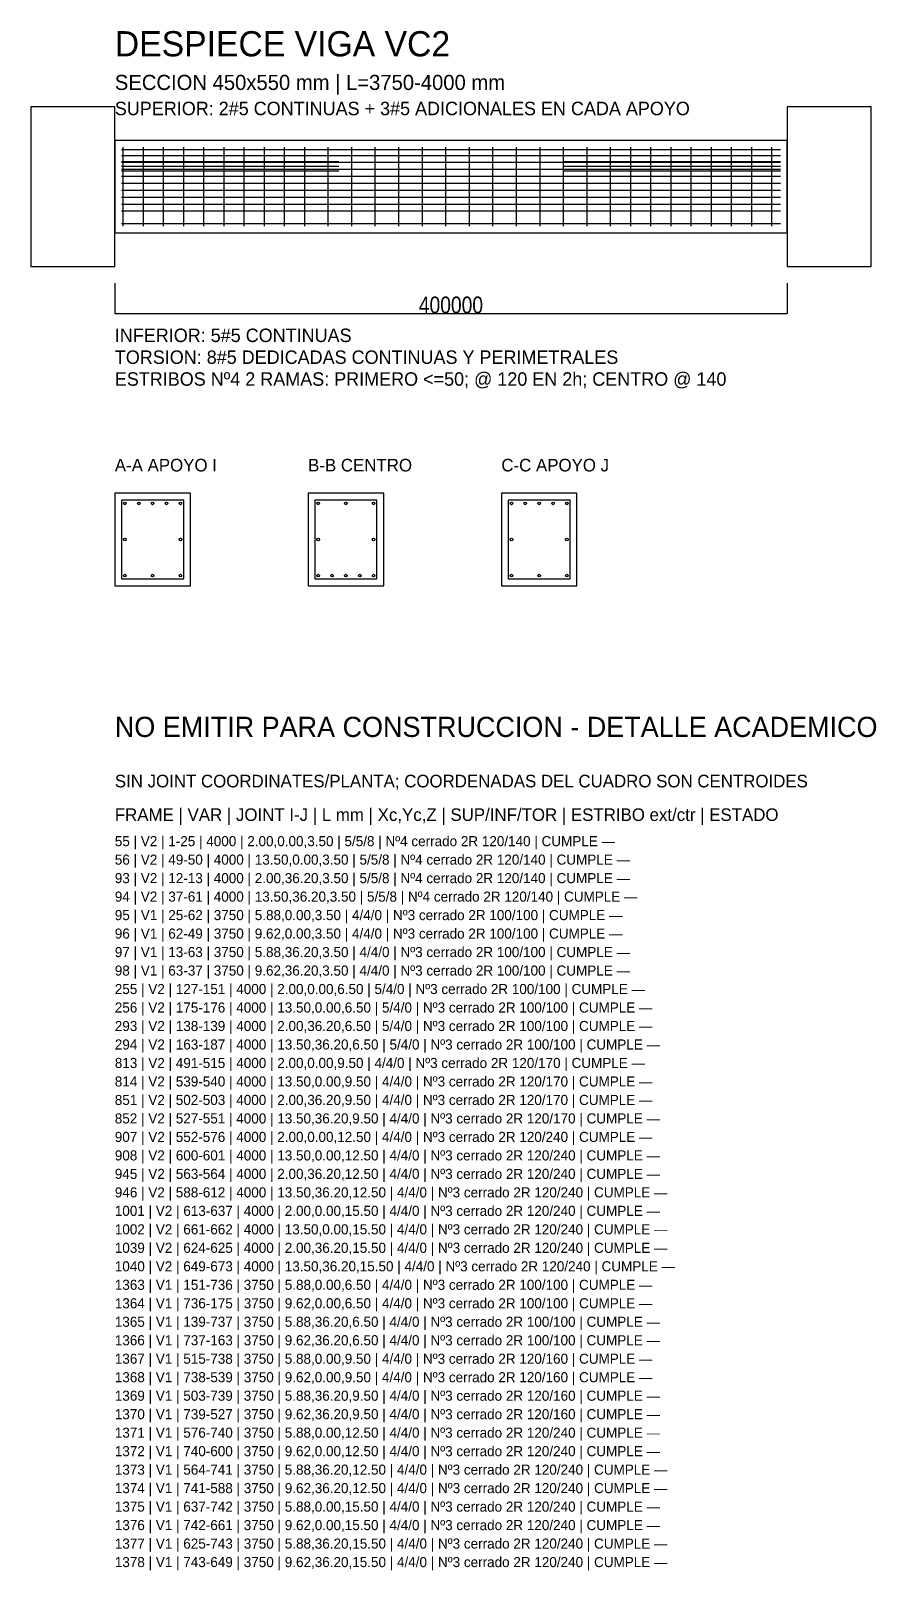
# Model space of a CAD drawing. Header units: metres. Extents: x -500 to 4530, y -7958 to 1202.
import ezdxf

# ---------------------------------------------------------------- set-up
doc = ezdxf.new("R2010")
doc.units = ezdxf.units.M
for name, color, linetype in [('ACERO_INF', 1, 'Continuous'), ('ACERO_SUP', 5, 'Continuous'), ('ACERO_TOR', 30, 'Continuous'), ('ALERTA', 1, 'Continuous'), ('CONTORNO', 7, 'Continuous'), ('COTAS', 3, 'Continuous'), ('ESTRIBOS', 8, 'Continuous'), ('TEXTO', 7, 'Continuous')]:
    doc.layers.add(name, color=color, linetype=linetype)
doc.styles.add('OpenSansCondensed-Light', font='OpenSansCondensed-Light.ttf')
doc.dimstyles.new('EZDXF', dxfattribs={"dimtxt": 0.25, "dimasz": 0.175, "dimexe": 0.375, "dimexo": 0.125, "dimgap": 0.1, "dimtad": 1, "dimlfac": 100, "dimzin": 12, "dimdsep": 46, "dimtxsty": 'OpenSansCondensed-Light', "dimblk": 'ARCHTICK', "dimcen": 2.5, "dimazin": 3, "dimtfac": 0.5, "dimtmove": 2, "dimatfit": 3})

# ---------------------------------------------------------------- blocks, each defined once
blk = doc.blocks.new('_ARCHTICK')
at = {"color": 0, "linetype": 'BYBLOCK', "const_width": 0.15}
blk.add_lwpolyline([(-0.5, -0.5), (0.5, 0.5)], dxfattribs=at)

msp = doc.modelspace()

# ---------------------------------------------------------------- linework, layer by layer
at = {"layer": 'ACERO_INF'}
msp.add_line((40, 55), (3960, 55), dxfattribs=at)
msp.add_line((40, 55), (3960, 55), dxfattribs=at)
msp.add_line((40, 55), (3960, 55), dxfattribs=at)
msp.add_line((40, 55), (3960, 55), dxfattribs=at)
msp.add_line((40, 55), (3960, 55), dxfattribs=at)
for centre in [(60, -2040), (390, -2040), (1210, -2040), (1292.5, -2040), (1375, -2040), (1457.5, -2040), (1540, -2040), (2360, -2040), (2690, -2040)]:
    msp.add_circle(centre, 7.95, dxfattribs=at)
at = {"layer": 'ACERO_SUP'}
for p, q in [((40, 495), (3960, 495)), ((40, 460), (3960, 460)), ((40, 425), (1333.33333, 425)), ((40, 397), (1333.33333, 397)), ((40, 369), (1333.33333, 369)), ((2666.66667, 425), (3960, 425)), ((2666.66667, 397), (3960, 397)), ((2666.66667, 369), (3960, 369))]:
    msp.add_line(p, q, dxfattribs=at)
for centre in [(60, -1610), (142.5, -1610), (225, -1610), (307.5, -1610), (390, -1610), (1210, -1610), (1540, -1610), (2360, -1610), (2442.5, -1610), (2525, -1610), (2607.5, -1610), (2690, -1610)]:
    msp.add_circle(centre, 7.95, dxfattribs=at)
at = {"layer": 'ACERO_TOR'}
for p, q in [((40, 420), (3960, 420)), ((40, 378.57143), (3960, 378.57143)), ((40, 337.14286), (3960, 337.14286)), ((40, 295.71429), (3960, 295.71429)), ((40, 254.28571), (3960, 254.28571)), ((40, 212.85714), (3960, 212.85714)), ((40, 171.42857), (3960, 171.42857)), ((40, 130), (3960, 130))]:
    msp.add_line(p, q, dxfattribs=at)
for centre in [(60, -1610), (225, -1610), (390, -1610), (1210, -1610), (1375, -1610), (1540, -1610), (2360, -1610), (2525, -1610), (2690, -1610), (60, -1825), (390, -1825), (1210, -1825), (1540, -1825), (2360, -1825), (2690, -1825), (60, -2040), (225, -2040), (390, -2040), (1210, -2040), (1375, -2040), (1540, -2040), (2360, -2040), (2525, -2040), (2690, -2040)]:
    msp.add_circle(centre, 7.95, dxfattribs=at)
at = {"layer": 'CONTORNO'}
for points in [[(-500, -200), (0, -200), (0, 750), (-500, 750)], [(4000, -200), (4500, -200), (4500, 750), (4000, 750)], [(0, 0), (4000, 0), (4000, 550), (0, 550)], [(0, -2100), (450, -2100), (450, -1550), (0, -1550)], [(1150, -2100), (1600, -2100), (1600, -1550), (1150, -1550)], [(2300, -2100), (2750, -2100), (2750, -1550), (2300, -1550)]]:
    msp.add_lwpolyline(points, close=True, dxfattribs=at)
at = {"layer": 'ESTRIBOS'}
for p, q in [((50, 40), (50, 510)), ((170, 40), (170, 510)), ((290, 40), (290, 510)), ((410, 40), (410, 510)), ((530, 40), (530, 510)), ((650, 40), (650, 510)), ((770, 40), (770, 510)), ((890, 40), (890, 510)), ((1010, 40), (1010, 510)), ((1130, 40), (1130, 510)), ((1270, 40), (1270, 510)), ((1410, 40), (1410, 510)), ((1550, 40), (1550, 510)), ((1690, 40), (1690, 510)), ((1830, 40), (1830, 510)), ((1970, 40), (1970, 510)), ((2110, 40), (2110, 510)), ((2250, 40), (2250, 510)), ((2390, 40), (2390, 510)), ((2530, 40), (2530, 510)), ((2670, 40), (2670, 510)), ((2810, 40), (2810, 510)), ((2950, 40), (2950, 510)), ((3070, 40), (3070, 510)), ((3190, 40), (3190, 510)), ((3310, 40), (3310, 510)), ((3430, 40), (3430, 510)), ((3550, 40), (3550, 510)), ((3670, 40), (3670, 510)), ((3790, 40), (3790, 510)), ((3910, 40), (3910, 510))]:
    msp.add_line(p, q, dxfattribs=at)
for points in [[(40, -2060), (410, -2060), (410, -1590), (40, -1590)], [(1190, -2060), (1560, -2060), (1560, -1590), (1190, -1590)], [(2340, -2060), (2710, -2060), (2710, -1590), (2340, -1590)]]:
    msp.add_lwpolyline(points, close=True, dxfattribs=at)

# ---------------------------------------------------------------- texts
at = {"layer": 'ACERO_INF'}
msp.add_text('INFERIOR: 5#5 CONTINUAS', height=80, dxfattribs=at).set_placement((0, -650))
at = {"layer": 'ACERO_SUP'}
msp.add_text('SUPERIOR: 2#5 CONTINUAS + 3#5 ADICIONALES EN CADA APOYO', height=80, dxfattribs=at).set_placement((0, 700))
at = {"layer": 'ACERO_TOR'}
msp.add_text('TORSION: 8#5 DEDICADAS CONTINUAS Y PERIMETRALES', height=80, dxfattribs=at).set_placement((0, -780))
at = {"layer": 'ALERTA'}
for s, height, p in [('NO EMITIR PARA CONSTRUCCION - DETALLE ACADEMICO', 120, (0, -3000)), ('SIN JOINT COORDINATES/PLANTA; COORDENADAS DEL CUADRO SON CENTROIDES', 75, (0, -3300))]:
    msp.add_text(s, height=height, dxfattribs=at).set_placement(p)
at = {"layer": 'TEXTO'}
for s, height, p in [('DESPIECE VIGA VC2', 150, (0, 1050)), ('SECCION 450x550 mm | L=3750-4000 mm', 90, (0, 850)), ('ESTRIBOS Nº4 2 RAMAS: PRIMERO <=50; @ 120 EN 2h; CENTRO @ 140', 80, (0, -910)), ('A-A APOYO I', 75, (0, -1420)), ('B-B CENTRO', 75, (1150, -1420)), ('C-C APOYO J', 75, (2300, -1420)), ('FRAME | VAR | JOINT I-J | L mm | Xc,Yc,Z | SUP/INF/TOR | ESTRIBO ext/ctr | ESTADO', 75, (0, -3500)), ('55 | V2 | 1-25 | 4000 | 2.00,0.00,3.50 | 5/5/8 | Nº4 cerrado 2R 120/140 | CUMPLE —', 60, (0, -3650)), ('56 | V2 | 49-50 | 4000 | 13.50,0.00,3.50 | 5/5/8 | Nº4 cerrado 2R 120/140 | CUMPLE —', 60, (0, -3760)), ('93 | V2 | 12-13 | 4000 | 2.00,36.20,3.50 | 5/5/8 | Nº4 cerrado 2R 120/140 | CUMPLE —', 60, (0, -3870)), ('94 | V2 | 37-61 | 4000 | 13.50,36.20,3.50 | 5/5/8 | Nº4 cerrado 2R 120/140 | CUMPLE —', 60, (0, -3980)), ('95 | V1 | 25-62 | 3750 | 5.88,0.00,3.50 | 4/4/0 | Nº3 cerrado 2R 100/100 | CUMPLE —', 60, (0, -4090)), ('96 | V1 | 62-49 | 3750 | 9.62,0.00,3.50 | 4/4/0 | Nº3 cerrado 2R 100/100 | CUMPLE —', 60, (0, -4200)), ('97 | V1 | 13-63 | 3750 | 5.88,36.20,3.50 | 4/4/0 | Nº3 cerrado 2R 100/100 | CUMPLE —', 60, (0, -4310)), ('98 | V1 | 63-37 | 3750 | 9.62,36.20,3.50 | 4/4/0 | Nº3 cerrado 2R 100/100 | CUMPLE —', 60, (0, -4420)), ('255 | V2 | 127-151 | 4000 | 2.00,0.00,6.50 | 5/4/0 | Nº3 cerrado 2R 100/100 | CUMPLE —', 60, (0, -4530)), ('256 | V2 | 175-176 | 4000 | 13.50,0.00,6.50 | 5/4/0 | Nº3 cerrado 2R 100/100 | CUMPLE —', 60, (0, -4640)), ('293 | V2 | 138-139 | 4000 | 2.00,36.20,6.50 | 5/4/0 | Nº3 cerrado 2R 100/100 | CUMPLE —', 60, (0, -4750)), ('294 | V2 | 163-187 | 4000 | 13.50,36.20,6.50 | 5/4/0 | Nº3 cerrado 2R 100/100 | CUMPLE —', 60, (0, -4860)), ('813 | V2 | 491-515 | 4000 | 2.00,0.00,9.50 | 4/4/0 | Nº3 cerrado 2R 120/170 | CUMPLE —', 60, (0, -4970)), ('814 | V2 | 539-540 | 4000 | 13.50,0.00,9.50 | 4/4/0 | Nº3 cerrado 2R 120/170 | CUMPLE —', 60, (0, -5080)), ('851 | V2 | 502-503 | 4000 | 2.00,36.20,9.50 | 4/4/0 | Nº3 cerrado 2R 120/170 | CUMPLE —', 60, (0, -5190)), ('852 | V2 | 527-551 | 4000 | 13.50,36.20,9.50 | 4/4/0 | Nº3 cerrado 2R 120/170 | CUMPLE —', 60, (0, -5300)), ('907 | V2 | 552-576 | 4000 | 2.00,0.00,12.50 | 4/4/0 | Nº3 cerrado 2R 120/240 | CUMPLE —', 60, (0, -5410)), ('908 | V2 | 600-601 | 4000 | 13.50,0.00,12.50 | 4/4/0 | Nº3 cerrado 2R 120/240 | CUMPLE —', 60, (0, -5520)), ('945 | V2 | 563-564 | 4000 | 2.00,36.20,12.50 | 4/4/0 | Nº3 cerrado 2R 120/240 | CUMPLE —', 60, (0, -5630)), ('946 | V2 | 588-612 | 4000 | 13.50,36.20,12.50 | 4/4/0 | Nº3 cerrado 2R 120/240 | CUMPLE —', 60, (0, -5740)), ('1001 | V2 | 613-637 | 4000 | 2.00,0.00,15.50 | 4/4/0 | Nº3 cerrado 2R 120/240 | CUMPLE —', 60, (0, -5850)), ('1002 | V2 | 661-662 | 4000 | 13.50,0.00,15.50 | 4/4/0 | Nº3 cerrado 2R 120/240 | CUMPLE —', 60, (0, -5960)), ('1039 | V2 | 624-625 | 4000 | 2.00,36.20,15.50 | 4/4/0 | Nº3 cerrado 2R 120/240 | CUMPLE —', 60, (0, -6070)), ('1040 | V2 | 649-673 | 4000 | 13.50,36.20,15.50 | 4/4/0 | Nº3 cerrado 2R 120/240 | CUMPLE —', 60, (0, -6180)), ('1363 | V1 | 151-736 | 3750 | 5.88,0.00,6.50 | 4/4/0 | Nº3 cerrado 2R 100/100 | CUMPLE —', 60, (0, -6290)), ('1364 | V1 | 736-175 | 3750 | 9.62,0.00,6.50 | 4/4/0 | Nº3 cerrado 2R 100/100 | CUMPLE —', 60, (0, -6400)), ('1365 | V1 | 139-737 | 3750 | 5.88,36.20,6.50 | 4/4/0 | Nº3 cerrado 2R 100/100 | CUMPLE —', 60, (0, -6510)), ('1366 | V1 | 737-163 | 3750 | 9.62,36.20,6.50 | 4/4/0 | Nº3 cerrado 2R 100/100 | CUMPLE —', 60, (0, -6620)), ('1367 | V1 | 515-738 | 3750 | 5.88,0.00,9.50 | 4/4/0 | Nº3 cerrado 2R 120/160 | CUMPLE —', 60, (0, -6730)), ('1368 | V1 | 738-539 | 3750 | 9.62,0.00,9.50 | 4/4/0 | Nº3 cerrado 2R 120/160 | CUMPLE —', 60, (0, -6840)), ('1369 | V1 | 503-739 | 3750 | 5.88,36.20,9.50 | 4/4/0 | Nº3 cerrado 2R 120/160 | CUMPLE —', 60, (0, -6950)), ('1370 | V1 | 739-527 | 3750 | 9.62,36.20,9.50 | 4/4/0 | Nº3 cerrado 2R 120/160 | CUMPLE —', 60, (0, -7060)), ('1371 | V1 | 576-740 | 3750 | 5.88,0.00,12.50 | 4/4/0 | Nº3 cerrado 2R 120/240 | CUMPLE —', 60, (0, -7170)), ('1372 | V1 | 740-600 | 3750 | 9.62,0.00,12.50 | 4/4/0 | Nº3 cerrado 2R 120/240 | CUMPLE —', 60, (0, -7280)), ('1373 | V1 | 564-741 | 3750 | 5.88,36.20,12.50 | 4/4/0 | Nº3 cerrado 2R 120/240 | CUMPLE —', 60, (0, -7390)), ('1374 | V1 | 741-588 | 3750 | 9.62,36.20,12.50 | 4/4/0 | Nº3 cerrado 2R 120/240 | CUMPLE —', 60, (0, -7500)), ('1375 | V1 | 637-742 | 3750 | 5.88,0.00,15.50 | 4/4/0 | Nº3 cerrado 2R 120/240 | CUMPLE —', 60, (0, -7610)), ('1376 | V1 | 742-661 | 3750 | 9.62,0.00,15.50 | 4/4/0 | Nº3 cerrado 2R 120/240 | CUMPLE —', 60, (0, -7720)), ('1377 | V1 | 625-743 | 3750 | 5.88,36.20,15.50 | 4/4/0 | Nº3 cerrado 2R 120/240 | CUMPLE —', 60, (0, -7830)), ('1378 | V1 | 743-649 | 3750 | 9.62,36.20,15.50 | 4/4/0 | Nº3 cerrado 2R 120/240 | CUMPLE —', 60, (0, -7940))]:
    msp.add_text(s, height=height, dxfattribs=at).set_placement(p)

# ---------------------------------------------------------------- dimensions: what is measured, and where the dimension line sits
at = {"layer": 'COTAS'}
msp.add_linear_dim(base=(0, -480), p1=(0, -300), p2=(4000, -300), dimstyle='EZDXF', override={"dimtxt": 100}, dxfattribs=at).render()

doc.saveas('drawing.dxf')
